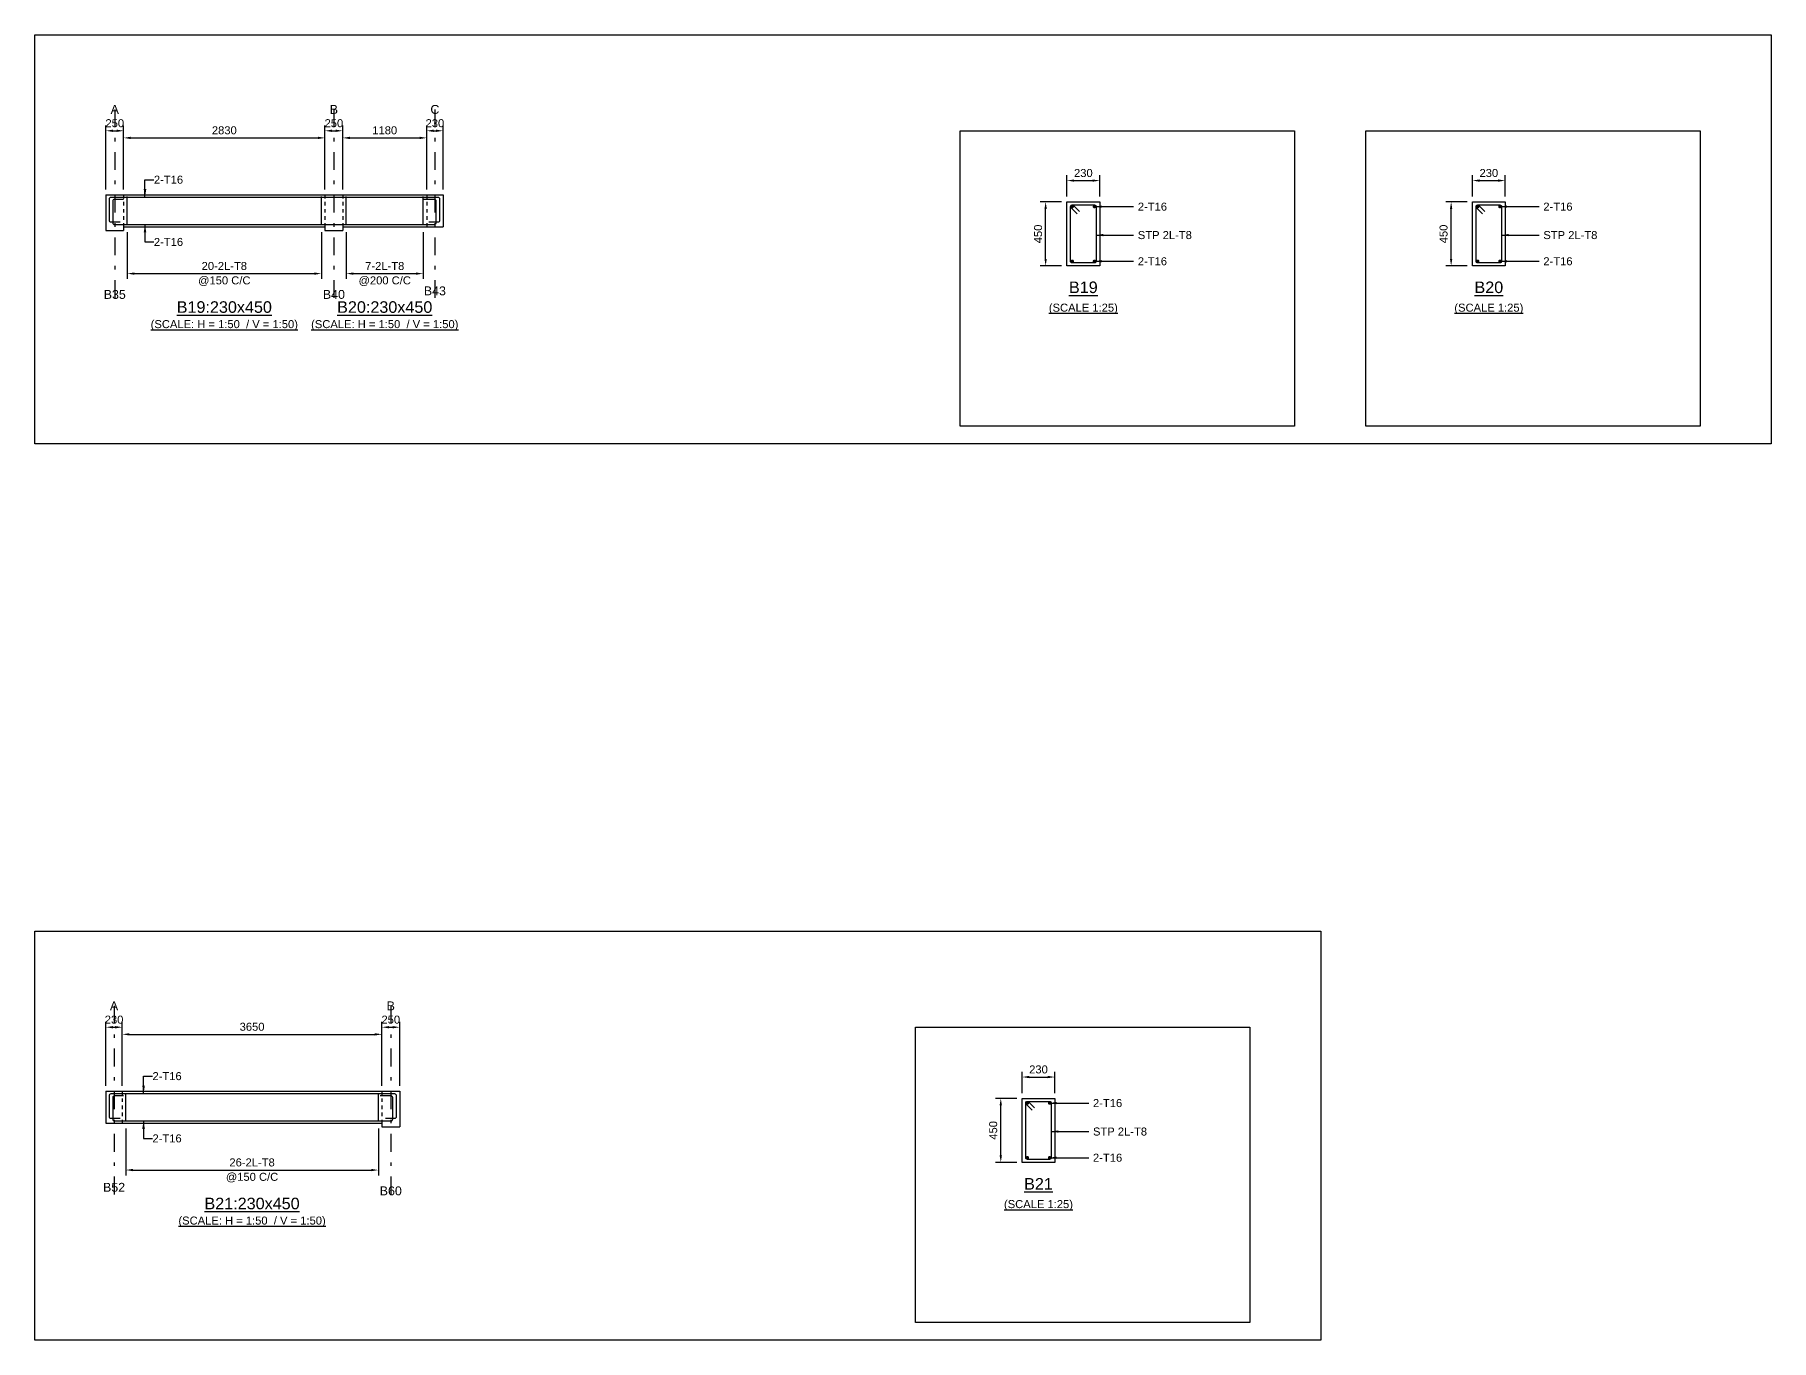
# Model space of a CAD drawing. Header units: inches. Extents: x -2000 to 143800, y -765100 to 3300.
# Drawn here: x -2000 to 46820, y -285600 to -248900 of the extents above; entities that cross this region are included whole.
import ezdxf
from ezdxf.enums import TextEntityAlignment as Align

# ---------------------------------------------------------------- set-up
doc = ezdxf.new("R2010")
doc.units = ezdxf.units.IN
doc.header["$LTSCALE"] = 1000
doc.header["$MEASUREMENT"] = 0
doc.linetypes.add('SCCenter', pattern=[1.2, 0.5, -0.3, 0.1, -0.3])
doc.linetypes.add('SCHidden', pattern=[0.2, 0.1, -0.1])
for name, color, linetype in [('Concrete Line', 2, 'Continuous'), ('Dimension', 31, 'Continuous'), ('Grid', 8, 'Continuous'), ('Labels', 4, 'Continuous'), ('Labels_Support', 4, 'Continuous'), ('Link', 225, 'Continuous'), ('Reinforcement', 4, 'Continuous'), ('Schedule Border', 60, 'Continuous'), ('Text', 31, 'Continuous'), ('Text_Scale', 31, 'Continuous')]:
    doc.layers.add(name, color=color, linetype=linetype)
doc.styles.add('SC-SansSerif', font='SansSerif')
doc.styles.get("Standard").update_dxf_attribs({"font": 'txt.shx'})
doc.dimstyles.new('SCBBSDimStyl', dxfattribs={"dimtxt": 225, "dimasz": 200, "dimexe": 150, "dimexo": 150, "dimgap": 100, "dimtad": 1, "dimtoh": 1, "dimdec": 0, "dimzin": 0, "dimdsep": 46, "dimtxsty": 'SC-SansSerif', "dimcen": 0.09, "dimclrd": 8, "dimclre": 8, "dimclrt": 31, "dimadec": 0, "dimazin": 0, "dimtfac": 1, "dimtdec": 0, "dimtix": 1, "dimtofl": 0, "dimtmove": 0, "dimatfit": 3, "dimfxl": 1, "dimtolj": 1, "dimtzin": 0, "dimarcsym": 0})
doc.dimstyles.get("Standard").update_dxf_attribs({"dimtxt": 0.18, "dimasz": 225, "dimexe": 0.18, "dimexo": 0.0625, "dimgap": 0.09, "dimtad": 0, "dimtih": 1, "dimtoh": 1, "dimdec": 4, "dimzin": 0, "dimdsep": 46, "dimtxsty": 'Standard', "dimcen": 0.09, "dimadec": 0, "dimazin": 0, "dimtfac": 1, "dimtdec": 4, "dimtofl": 0, "dimtmove": 0, "dimatfit": 3, "dimfxl": 1, "dimtolj": 1, "dimtzin": 0, "dimarcsym": 0})

# ---------------------------------------------------------------- blocks, each defined once
blk = doc.blocks.new('*D180')
at = {"color": 8, "linetype": 'ByBlock', "lineweight": -2}
for p, q in [((600, -254450), (600, -255765)), ((6060, -254450), (6060, -255765)), ((800, -255615), (5860, -255615))]:
    blk.add_line(p, q, dxfattribs=at)
at = {"color": 8}
for points in [[(600, -255615), (800, -255582), (800, -255648)], [(6060, -255615), (5860, -255648), (5860, -255582)]]:
    blk.add_solid(points, dxfattribs=at)
at = {"layer": 'DEFPOINTS', "color": 31}
for p in [(600, -254300), (6060, -254300), (600, -255615)]:
    blk.add_point(p, dxfattribs=at)
at = {"color": 31, "char_height": 225, "attachment_point": 5, "style": 'SC-SansSerif'}
for s, insert in [('\\A1;20-2L-T8', (3330, -255402)), ('\\A1;@150 C/C', (3330, -255828))]:
    blk.add_mtext(s, dxfattribs=dict(at, insert=insert))
blk = doc.blocks.new('*D181')
at = {"color": 8, "linetype": 'ByBlock', "lineweight": -2}
for p, q in [((6760, -254450), (6760, -255765)), ((8920, -254450), (8920, -255765)), ((6960, -255615), (8720, -255615))]:
    blk.add_line(p, q, dxfattribs=at)
at = {"color": 8}
for points in [[(6760, -255615), (6960, -255582), (6960, -255648)], [(8920, -255615), (8720, -255648), (8720, -255582)]]:
    blk.add_solid(points, dxfattribs=at)
at = {"layer": 'DEFPOINTS', "color": 31}
for p in [(6760, -254300), (8920, -254300), (6760, -255615)]:
    blk.add_point(p, dxfattribs=at)
at = {"color": 31, "char_height": 225, "attachment_point": 5, "style": 'SC-SansSerif'}
for s, insert in [('\\A1;7-2L-T8', (7840, -255402)), ('\\A1;@200 C/C', (7840, -255828))]:
    blk.add_mtext(s, dxfattribs=dict(at, insert=insert))
blk = doc.blocks.new('*D182')
at = {"color": 8, "linetype": 'ByBlock', "lineweight": -2}
for p, q in [((27020, -253450), (27020, -252850)), ((27940, -253450), (27940, -252850)), ((27220, -253000), (27740, -253000))]:
    blk.add_line(p, q, dxfattribs=at)
at = {"color": 8}
for points in [[(27020, -253000), (27220, -252967), (27220, -253033)], [(27940, -253000), (27740, -253033), (27740, -252967)]]:
    blk.add_solid(points, dxfattribs=at)
at = {"layer": 'DEFPOINTS', "color": 31}
for p in [(27020, -253000), (27020, -253600), (27940, -253600)]:
    blk.add_point(p, dxfattribs=at)
at = {"color": 31, "insert": (27480, -252788), "char_height": 225, "attachment_point": 5, "style": 'SC-SansSerif'}
blk.add_mtext('\\A1;230', dxfattribs=at)
blk = doc.blocks.new('*D183')
at = {"color": 8, "linetype": 'ByBlock', "lineweight": -2}
for p, q in [((26870, -253600), (26270, -253600)), ((26420, -255200), (26420, -253800)), ((26870, -255400), (26270, -255400))]:
    blk.add_line(p, q, dxfattribs=at)
at = {"color": 8}
for points in [[(26420, -253600), (26453, -253800), (26387, -253800)], [(26420, -255400), (26387, -255200), (26453, -255200)]]:
    blk.add_solid(points, dxfattribs=at)
at = {"layer": 'DEFPOINTS', "color": 31}
for p in [(27020, -253600), (26420, -255400), (27020, -255400)]:
    blk.add_point(p, dxfattribs=at)
at = {"color": 31, "insert": (26208, -254500), "char_height": 225, "attachment_point": 5, "rotation": 90, "style": 'SC-SansSerif'}
blk.add_mtext('\\A1;450', dxfattribs=at)
blk = doc.blocks.new('*D184')
at = {"color": 8, "linetype": 'ByBlock', "lineweight": -2}
for p, q in [((38420, -253450), (38420, -252850)), ((39340, -253450), (39340, -252850)), ((38620, -253000), (39140, -253000))]:
    blk.add_line(p, q, dxfattribs=at)
at = {"color": 8}
for points in [[(38420, -253000), (38620, -252967), (38620, -253033)], [(39340, -253000), (39140, -253033), (39140, -252967)]]:
    blk.add_solid(points, dxfattribs=at)
at = {"layer": 'DEFPOINTS', "color": 31}
for p in [(38420, -253000), (38420, -253600), (39340, -253600)]:
    blk.add_point(p, dxfattribs=at)
at = {"color": 31, "insert": (38880, -252788), "char_height": 225, "attachment_point": 5, "style": 'SC-SansSerif'}
blk.add_mtext('\\A1;230', dxfattribs=at)
blk = doc.blocks.new('*D185')
at = {"color": 8, "linetype": 'ByBlock', "lineweight": -2}
for p, q in [((38270, -253600), (37670, -253600)), ((37820, -255200), (37820, -253800)), ((38270, -255400), (37670, -255400))]:
    blk.add_line(p, q, dxfattribs=at)
at = {"color": 8}
for points in [[(37820, -253600), (37853, -253800), (37787, -253800)], [(37820, -255400), (37787, -255200), (37853, -255200)]]:
    blk.add_solid(points, dxfattribs=at)
at = {"layer": 'DEFPOINTS', "color": 31}
for p in [(38420, -253600), (37820, -255400), (38420, -255400)]:
    blk.add_point(p, dxfattribs=at)
at = {"color": 31, "insert": (37608, -254500), "char_height": 225, "attachment_point": 5, "rotation": 90, "style": 'SC-SansSerif'}
blk.add_mtext('\\A1;450', dxfattribs=at)
blk = doc.blocks.new('*D186')
at = {"color": 8, "linetype": 'ByBlock', "lineweight": -2}
for p, q in [((500, -253250), (500, -251650)), ((700, -251800), (5960, -251800)), ((6160, -253250), (6160, -251650))]:
    blk.add_line(p, q, dxfattribs=at)
at = {"color": 8}
for points in [[(500, -251800), (700, -251767), (700, -251833)], [(6160, -251800), (5960, -251833), (5960, -251767)]]:
    blk.add_solid(points, dxfattribs=at)
at = {"layer": 'DEFPOINTS', "color": 31}
for p in [(500, -251800), (500, -253400), (6160, -253400)]:
    blk.add_point(p, dxfattribs=at)
at = {"color": 31, "insert": (3330, -251588), "char_height": 225, "attachment_point": 5, "style": 'SC-SansSerif'}
blk.add_mtext('\\A1;2830', dxfattribs=at)
blk = doc.blocks.new('*D187')
at = {"color": 8, "linetype": 'ByBlock', "lineweight": -2}
for p, q in [((6660, -253250), (6660, -251650)), ((6860, -251800), (8820, -251800)), ((9020, -253250), (9020, -251650))]:
    blk.add_line(p, q, dxfattribs=at)
at = {"color": 8}
for points in [[(6660, -251800), (6860, -251767), (6860, -251833)], [(9020, -251800), (8820, -251833), (8820, -251767)]]:
    blk.add_solid(points, dxfattribs=at)
at = {"layer": 'DEFPOINTS', "color": 31}
for p in [(6660, -251800), (6660, -253400), (9020, -253400)]:
    blk.add_point(p, dxfattribs=at)
at = {"color": 31, "insert": (7840, -251588), "char_height": 225, "attachment_point": 5, "style": 'SC-SansSerif'}
blk.add_mtext('\\A1;1180', dxfattribs=at)
blk = doc.blocks.new('*D188')
at = {"color": 8, "linetype": 'ByBlock', "lineweight": -2}
for p, q in [((0, -253250), (0, -251450)), ((200, -251600), (300, -251600)), ((500, -253250), (500, -251450))]:
    blk.add_line(p, q, dxfattribs=at)
at = {"color": 8}
for points in [[(0, -251600), (200, -251567), (200, -251633)], [(500, -251600), (300, -251633), (300, -251567)]]:
    blk.add_solid(points, dxfattribs=at)
at = {"layer": 'DEFPOINTS', "color": 31}
for p in [(0, -251600), (0, -253400), (500, -253400)]:
    blk.add_point(p, dxfattribs=at)
at = {"color": 31, "insert": (250, -251388), "char_height": 225, "attachment_point": 5, "style": 'SC-SansSerif'}
blk.add_mtext('\\A1;250', dxfattribs=at)
blk = doc.blocks.new('*D189')
at = {"color": 8, "linetype": 'ByBlock', "lineweight": -2}
for p, q in [((6160, -253250), (6160, -251450)), ((6360, -251600), (6460, -251600)), ((6660, -253250), (6660, -251450))]:
    blk.add_line(p, q, dxfattribs=at)
at = {"color": 8}
for points in [[(6160, -251600), (6360, -251567), (6360, -251633)], [(6660, -251600), (6460, -251633), (6460, -251567)]]:
    blk.add_solid(points, dxfattribs=at)
at = {"layer": 'DEFPOINTS', "color": 31}
for p in [(6160, -251600), (6160, -253400), (6660, -253400)]:
    blk.add_point(p, dxfattribs=at)
at = {"color": 31, "insert": (6410, -251388), "char_height": 225, "attachment_point": 5, "style": 'SC-SansSerif'}
blk.add_mtext('\\A1;250', dxfattribs=at)
blk = doc.blocks.new('*D190')
at = {"color": 8, "linetype": 'ByBlock', "lineweight": -2}
for p, q in [((9020, -253250), (9020, -251450)), ((9220, -251600), (9280, -251600)), ((9480, -253250), (9480, -251450))]:
    blk.add_line(p, q, dxfattribs=at)
at = {"color": 8}
for points in [[(9020, -251600), (9220, -251567), (9220, -251633)], [(9480, -251600), (9280, -251633), (9280, -251567)]]:
    blk.add_solid(points, dxfattribs=at)
at = {"layer": 'DEFPOINTS', "color": 31}
for p in [(9020, -251600), (9020, -253400), (9480, -253400)]:
    blk.add_point(p, dxfattribs=at)
at = {"color": 31, "insert": (9250, -251388), "char_height": 225, "attachment_point": 5, "style": 'SC-SansSerif'}
blk.add_mtext('\\A1;230', dxfattribs=at)
blk = doc.blocks.new('*D191')
at = {"color": 8, "linetype": 'ByBlock', "lineweight": -2}
for p, q in [((560, -279650), (560, -280965)), ((7660, -279650), (7660, -280965)), ((760, -280815), (7460, -280815))]:
    blk.add_line(p, q, dxfattribs=at)
at = {"color": 8}
for points in [[(560, -280815), (760, -280782), (760, -280848)], [(7660, -280815), (7460, -280848), (7460, -280782)]]:
    blk.add_solid(points, dxfattribs=at)
at = {"layer": 'DEFPOINTS', "color": 31}
for p in [(560, -279500), (7660, -279500), (560, -280815)]:
    blk.add_point(p, dxfattribs=at)
at = {"color": 31, "char_height": 225, "attachment_point": 5, "style": 'SC-SansSerif'}
for s, insert in [('\\A1;26-2L-T8', (4110, -280602)), ('\\A1;@150 C/C', (4110, -281028))]:
    blk.add_mtext(s, dxfattribs=dict(at, insert=insert))
blk = doc.blocks.new('*D192')
at = {"color": 8, "linetype": 'ByBlock', "lineweight": -2}
for p, q in [((25759, -278650), (25759, -278050)), ((25959, -278200), (26479, -278200)), ((26679, -278650), (26679, -278050))]:
    blk.add_line(p, q, dxfattribs=at)
at = {"color": 8}
for points in [[(25759, -278200), (25959, -278167), (25959, -278233)], [(26679, -278200), (26479, -278233), (26479, -278167)]]:
    blk.add_solid(points, dxfattribs=at)
at = {"layer": 'DEFPOINTS', "color": 31}
for p in [(25759, -278200), (25759, -278800), (26679, -278800)]:
    blk.add_point(p, dxfattribs=at)
at = {"color": 31, "insert": (26219, -277988), "char_height": 225, "attachment_point": 5, "style": 'SC-SansSerif'}
blk.add_mtext('\\A1;230', dxfattribs=at)
blk = doc.blocks.new('*D193')
at = {"color": 8, "linetype": 'ByBlock', "lineweight": -2}
for p, q in [((25609, -278800), (25009, -278800)), ((25159, -280400), (25159, -279000)), ((25609, -280600), (25009, -280600))]:
    blk.add_line(p, q, dxfattribs=at)
at = {"color": 8}
for points in [[(25159, -278800), (25192, -279000), (25126, -279000)], [(25159, -280600), (25126, -280400), (25192, -280400)]]:
    blk.add_solid(points, dxfattribs=at)
at = {"layer": 'DEFPOINTS', "color": 31}
for p in [(25759, -278800), (25159, -280600), (25759, -280600)]:
    blk.add_point(p, dxfattribs=at)
at = {"color": 31, "insert": (24947, -279700), "char_height": 225, "attachment_point": 5, "rotation": 90, "style": 'SC-SansSerif'}
blk.add_mtext('\\A1;450', dxfattribs=at)
blk = doc.blocks.new('*D194')
at = {"color": 8, "linetype": 'ByBlock', "lineweight": -2}
for p, q in [((460, -278450), (460, -276850)), ((660, -277000), (7560, -277000)), ((7760, -278450), (7760, -276850))]:
    blk.add_line(p, q, dxfattribs=at)
at = {"color": 8}
for points in [[(460, -277000), (660, -276967), (660, -277033)], [(7760, -277000), (7560, -277033), (7560, -276967)]]:
    blk.add_solid(points, dxfattribs=at)
at = {"layer": 'DEFPOINTS', "color": 31}
for p in [(460, -277000), (460, -278600), (7760, -278600)]:
    blk.add_point(p, dxfattribs=at)
at = {"color": 31, "insert": (4110, -276788), "char_height": 225, "attachment_point": 5, "style": 'SC-SansSerif'}
blk.add_mtext('\\A1;3650', dxfattribs=at)
blk = doc.blocks.new('*D195')
at = {"color": 8, "linetype": 'ByBlock', "lineweight": -2}
for p, q in [((0, -278450), (0, -276650)), ((200, -276800), (260, -276800)), ((460, -278450), (460, -276650))]:
    blk.add_line(p, q, dxfattribs=at)
at = {"color": 8}
for points in [[(0, -276800), (200, -276767), (200, -276833)], [(460, -276800), (260, -276833), (260, -276767)]]:
    blk.add_solid(points, dxfattribs=at)
at = {"layer": 'DEFPOINTS', "color": 31}
for p in [(0, -276800), (0, -278600), (460, -278600)]:
    blk.add_point(p, dxfattribs=at)
at = {"color": 31, "insert": (230, -276588), "char_height": 225, "attachment_point": 5, "style": 'SC-SansSerif'}
blk.add_mtext('\\A1;230', dxfattribs=at)
blk = doc.blocks.new('*D196')
at = {"color": 8, "linetype": 'ByBlock', "lineweight": -2}
for p, q in [((7760, -278450), (7760, -276650)), ((7960, -276800), (8060, -276800)), ((8260, -278450), (8260, -276650))]:
    blk.add_line(p, q, dxfattribs=at)
at = {"color": 8}
for points in [[(7760, -276800), (7960, -276767), (7960, -276833)], [(8260, -276800), (8060, -276833), (8060, -276767)]]:
    blk.add_solid(points, dxfattribs=at)
at = {"layer": 'DEFPOINTS', "color": 31}
for p in [(7760, -276800), (7760, -278600), (8260, -278600)]:
    blk.add_point(p, dxfattribs=at)
at = {"color": 31, "insert": (8010, -276588), "char_height": 225, "attachment_point": 5, "style": 'SC-SansSerif'}
blk.add_mtext('\\A1;250', dxfattribs=at)

msp = doc.modelspace()

# ---------------------------------------------------------------- linework, layer by layer
at = {"layer": 'Concrete Line'}
for points in [[(0, -253400), (500, -253400)], [(0, -253400), (0, -254400)], [(500, -253400), (6160, -253400)], [(6160, -253400), (6660, -253400)], [(6660, -253400), (9020, -253400)], [(9020, -253400), (9480, -253400)], [(9480, -253400), (9480, -254300)], [(500, -254300), (500, -254400)], [(500, -254300), (6160, -254300)], [(6160, -254300), (6160, -254400)], [(6660, -254300), (6660, -254400)], [(6660, -254300), (9020, -254300)], [(9020, -254300), (9480, -254300)], [(0, -254400), (500, -254400)], [(6160, -254400), (6660, -254400)], [(0, -278600), (460, -278600)], [(0, -278600), (0, -279500)], [(460, -278600), (7760, -278600)], [(7760, -278600), (8260, -278600)], [(8260, -278600), (8260, -279500)], [(0, -279500), (460, -279500)], [(460, -279500), (7760, -279500)], [(7760, -279500), (7760, -279600)], [(7760, -279600), (8260, -279600)], [(8260, -279500), (8260, -279600)]]:
    msp.add_lwpolyline(points, dxfattribs=at)
at = {"layer": 'Concrete Line', "color": 8, "linetype": 'SCHidden'}
for points in [[(500, -253400), (500, -254300)], [(6160, -253400), (6160, -254300)], [(6660, -253400), (6660, -254300)], [(9020, -253400), (9020, -254300)], [(460, -278600), (460, -279500)], [(7760, -278600), (7760, -279500)]]:
    msp.add_lwpolyline(points, dxfattribs=at)
at = {"layer": 'Concrete Line'}
for points in [[(27020, -253600), (27940, -253600), (27940, -255400), (27020, -255400)], [(38420, -253600), (39340, -253600), (39340, -255400), (38420, -255400)], [(25759, -278800), (26679, -278800), (26679, -280600), (25759, -280600)]]:
    msp.add_lwpolyline(points, close=True, dxfattribs=at)
at = {"layer": 'Grid', "linetype": 'SCCenter'}
for p, q in [((250, -251000), (250, -256300)), ((6410, -251000), (6410, -256300)), ((9250, -251000), (9250, -256300)), ((230, -276200), (230, -281500)), ((8010, -276200), (8010, -281500))]:
    msp.add_line(p, q, dxfattribs=at)
at = {"layer": 'Grid'}
for centre in [(250, -251000), (6410, -251000), (9250, -251000), (230, -276200), (8010, -276200)]:
    msp.add_circle(centre, 0, dxfattribs=at)
at = {"layer": 'Link'}
for p, q in [((600, -254250), (600, -253450)), ((6060, -254250), (6060, -253450)), ((6760, -254250), (6760, -253450)), ((8920, -254250), (8920, -253450)), ((560, -279450), (560, -278650)), ((7660, -279450), (7660, -278650))]:
    msp.add_line(p, q, dxfattribs=at)
for points in [[(27303.8, -253935.6), (27134.1, -253765.9, -0.6681786), (27168, -253684), (27792, -253684, -0.4142136), (27840, -253732), (27840, -255268, -0.4142136), (27792, -255316), (27168, -255316, -0.4142136), (27120, -255268), (27120, -253732, -0.6681786), (27201.9, -253698.1), (27371.6, -253867.8)], [(38703.8, -253935.6), (38534.1, -253765.9, -0.6681786), (38568, -253684), (39192, -253684, -0.4142136), (39240, -253732), (39240, -255268, -0.4142136), (39192, -255316), (38568, -255316, -0.4142136), (38520, -255268), (38520, -253732, -0.6681786), (38601.9, -253698.1), (38771.6, -253867.8)], [(26042.8, -279135.6), (25873.1, -278965.9, -0.6681786), (25907, -278884), (26531, -278884, -0.4142136), (26579, -278932), (26579, -280468, -0.4142136), (26531, -280516), (25907, -280516, -0.4142136), (25859, -280468), (25859, -278932, -0.6681786), (25940.9, -278898.1), (26110.7, -279067.8)]]:
    msp.add_lwpolyline(points, format="xyb", dxfattribs=at)
at = {"layer": 'Reinforcement'}
for points in [[(398, -254170), (148, -254170, -0.4142136), (98, -254120), (98, -253516, -0.4142136), (148, -253466), (9332, -253466, -0.4142136), (9382, -253516), (9382, -254120, -0.4142136), (9332, -254170), (9082, -254170)], [(494, -253530), (244, -253530, 0.4142136), (194, -253580), (194, -254184, 0.4142136), (244, -254234), (9236, -254234, 0.4142136), (9286, -254184), (9286, -253580, 0.4142136), (9236, -253530), (8936, -253530)], [(398, -279370), (148, -279370, -0.4142136), (98, -279320), (98, -278716, -0.4142136), (148, -278666), (8111, -278666, -0.4142136), (8161, -278716), (8161, -279320, -0.4142136), (8111, -279370), (7861, -279370)], [(494, -278730), (244, -278730, 0.4142136), (194, -278780), (194, -279384, 0.4142136), (244, -279434), (8016, -279434, 0.4142136), (8066, -279384), (8066, -278780, 0.4142136), (8016, -278730), (7716, -278730)]]:
    msp.add_lwpolyline(points, format="xyb", dxfattribs=at)
at = {"layer": 'Reinforcement', "const_width": 48}
for points in [[(27144, -253732, 1), (27192, -253732, 1)], [(27768, -253732, 1), (27816, -253732, 1)], [(38544, -253732, 1), (38592, -253732, 1)], [(39168, -253732, 1), (39216, -253732, 1)], [(27144, -255268, 1), (27192, -255268, 1)], [(27768, -255268, 1), (27816, -255268, 1)], [(38544, -255268, 1), (38592, -255268, 1)], [(39168, -255268, 1), (39216, -255268, 1)], [(25883, -278932, 1), (25931, -278932, 1)], [(26507, -278932, 1), (26555, -278932, 1)], [(25883, -280468, 1), (25931, -280468, 1)], [(26507, -280468, 1), (26555, -280468, 1)]]:
    msp.add_lwpolyline(points, format="xyb", close=True, dxfattribs=at)
at = {"layer": 'Schedule Border'}
for points in [[(-2000, -248900), (46820, -248900), (46820, -260400), (-2000, -260400)], [(24020, -251600), (33420, -251600), (33420, -259900), (24020, -259900)], [(35420, -251600), (44820, -251600), (44820, -259900), (35420, -259900)], [(-2000, -274100), (34159, -274100), (34159, -285600), (-2000, -285600)], [(22759, -276800), (32159, -276800), (32159, -285100), (22759, -285100)]]:
    msp.add_lwpolyline(points, close=True, dxfattribs=at)

# ---------------------------------------------------------------- texts
at = {"layer": 'Grid', "style": 'SC-SansSerif'}
for s, p in [('A', (250, -251000)), ('B', (6410, -251000)), ('C', (9250, -251000)), ('A', (230, -276200)), ('B', (8010, -276200))]:
    msp.add_text(s, height=250, dxfattribs=at).set_placement(p, align=Align.MIDDLE)
at = {"layer": 'Labels', "style": 'SC-SansSerif'}
for s, p in [('%%uB19', (27480, -256000)), ('%%uB20', (38880, -256000)), ('%%uB21', (26219, -281200))]:
    msp.add_text(s, height=325, dxfattribs=at).set_placement(p, align=Align.MIDDLE)
for s, p in [('%%uB19:230x450', (3330, -256815)), ('%%uB20:230x450', (7840, -256815)), ('%%uB21:230x450', (4110, -282015))]:
    msp.add_text(s, height=325, dxfattribs=at).set_placement(p, align=Align.BOTTOM_CENTER)
at = {"layer": 'Labels_Support', "style": 'SC-SansSerif'}
for s, p in [('B35', (250, -256400)), ('B40', (6410, -256400)), ('B43', (9250, -256300)), ('B52', (230, -281500)), ('B60', (8010, -281600))]:
    msp.add_text(s, height=250, dxfattribs=at).set_placement(p, align=Align.BOTTOM_CENTER)
at = {"layer": 'Text', "style": 'SC-SansSerif'}
for s, p in [('2-T16', (1350, -252975)), ('2-T16', (29012, -253732)), ('2-T16', (40412, -253732)), ('2-T16', (1350, -254725)), ('STP 2L-T8', (29012, -254532)), ('STP 2L-T8', (40412, -254532)), ('2-T16', (29012, -255268)), ('2-T16', (40412, -255268)), ('2-T16', (1310, -278175)), ('2-T16', (27751, -278932)), ('STP 2L-T8', (27751, -279732)), ('2-T16', (1310, -279925)), ('2-T16', (27751, -280468))]:
    msp.add_text(s, height=225, dxfattribs=at).set_placement(p, align=Align.MIDDLE_LEFT)
for p in [(27480, -256600), (38880, -256600), (26219, -281800)]:
    msp.add_text('%%u(SCALE 1:25)', height=225, dxfattribs=at).set_placement(p, align=Align.MIDDLE)
at = {"layer": 'Text_Scale', "style": 'SC-SansSerif'}
for p in [(3330, -257215), (7840, -257215), (4110, -282415)]:
    msp.add_text('%%u(SCALE: H = 1:50  / V = 1:50)', height=225, dxfattribs=at).set_placement(p, align=Align.BOTTOM_CENTER)

# ---------------------------------------------------------------- dimensions: what is measured, and where the dimension line sits
at = {"layer": 'Dimension'}
for base, p1, p2, text, picture, middle in [((500, -251600), (0, -253400), (500, -253400), '250', '*D188', (250, -251600)), ((6660, -251600), (6160, -253400), (6660, -253400), '250', '*D189', (6410, -251600)), ((9480, -251600), (9020, -253400), (9480, -253400), '230', '*D190', (9250, -251600)), ((6160, -251800), (500, -253400), (6160, -253400), '2830', '*D186', (3330, -251800)), ((9020, -251800), (6660, -253400), (9020, -253400), '1180', '*D187', (7840, -251800)), ((6060, -255615), (600, -254300), (6060, -254300), '20-2L-T8\\X@150 C/C', '*D180', (3330, -255615)), ((8920, -255615), (6760, -254300), (8920, -254300), '7-2L-T8\\X@200 C/C', '*D181', (7840, -255615)), ((460, -276800), (0, -278600), (460, -278600), '230', '*D195', (230, -276800)), ((7760, -277000), (460, -278600), (7760, -278600), '3650', '*D194', (4110, -277000)), ((8260, -276800), (7760, -278600), (8260, -278600), '250', '*D196', (8010, -276800)), ((7660, -280815), (560, -279500), (7660, -279500), '26-2L-T8\\X@150 C/C', '*D191', (4110, -280815))]:
    dim = msp.add_linear_dim(base=base, p1=p1, p2=p2, text=text, dimstyle='SCBBSDimStyl', dxfattribs=at)
    dim.commit()
    dim.dimension.update_dxf_attribs({"geometry": picture, "text_midpoint": middle})
for base, p1, p2, angle, text, picture, middle in [((27940, -253000), (27020, -253600), (27940, -253600), 0, '230', '*D182', (27480, -253000)), ((39340, -253000), (38420, -253600), (39340, -253600), 0, '230', '*D184', (38880, -253000)), ((26420, -253600), (27020, -255400), (27020, -253600), 90, '450', '*D183', (26420, -254500)), ((37820, -253600), (38420, -255400), (38420, -253600), 90, '450', '*D185', (37820, -254500)), ((26679, -278200), (25759, -278800), (26679, -278800), 0, '230', '*D192', (26219, -278200)), ((25159, -278800), (25759, -280600), (25759, -278800), 90, '450', '*D193', (25159, -279700))]:
    dim = msp.add_linear_dim(base=base, p1=p1, p2=p2, angle=angle, text=text, dimstyle='SCBBSDimStyl', override={"dimjust": 0}, dxfattribs=at)
    dim.commit()
    dim.dimension.update_dxf_attribs({"geometry": picture, "text_midpoint": middle, "dimtype": 129})

# ---------------------------------------------------------------- leaders
at = {"layer": 'Dimension', "color": 8}
for points, dimstyle in [([(1100, -253466), (1100, -252975), (1350, -252975)], 'Standard'), ([(27792, -253732), (28292, -253732), (28892, -253732)], 'SCBBSDimStyl'), ([(39192, -253732), (39692, -253732), (40292, -253732)], 'SCBBSDimStyl'), ([(1100, -254234), (1100, -254725), (1350, -254725)], 'Standard'), ([(27840, -254532), (28892, -254532)], 'SCBBSDimStyl'), ([(39240, -254532), (40292, -254532)], 'SCBBSDimStyl'), ([(27792, -255268), (28292, -255268), (28892, -255268)], 'SCBBSDimStyl'), ([(39192, -255268), (39692, -255268), (40292, -255268)], 'SCBBSDimStyl'), ([(1060, -278666), (1060, -278175), (1310, -278175)], 'Standard'), ([(26531, -278932), (27031, -278932), (27631, -278932)], 'SCBBSDimStyl'), ([(1060, -279434), (1060, -279925), (1310, -279925)], 'Standard'), ([(26579, -279732), (27631, -279732)], 'SCBBSDimStyl'), ([(26531, -280468), (27031, -280468), (27631, -280468)], 'SCBBSDimStyl')]:
    msp.add_leader(points, dimstyle=dimstyle, dxfattribs=at)

doc.saveas('drawing.dxf')
